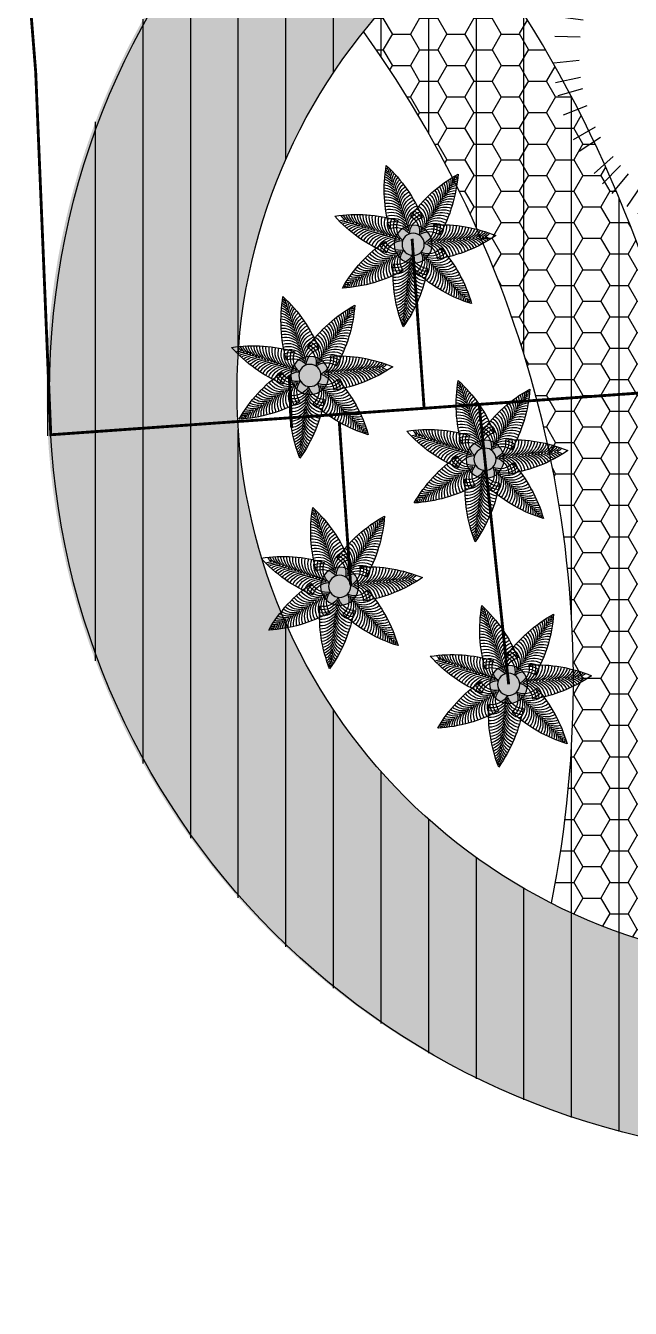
# Model space of a CAD drawing. Extents: x 671027 to 671614, y 802418 to 802669.
# Drawn here: x 671341.77 to 671348.12, y 802555.96 to 802569.43 of the extents above; entities that cross this region are included whole.
import ezdxf

# ---------------------------------------------------------------- set-up
doc = ezdxf.new("R2010")
doc.units = 0
for name, color, linetype in [('Bubbler 110', 1, 'Continuous'), ('camerops', 8, 'Continuous'), ('drip line', 7, 'Continuous'), ('Pipe-Lateral-10 Bars-32mm', 7, 'Continuous'), ('shrubs-Gc', 7, 'Continuous'), ('zeton 3atek', 8, 'Continuous')]:
    doc.layers.add(name, color=color, linetype=linetype)
doc.styles.get("Standard").update_dxf_attribs({"font": 'arial.ttf'})
doc.linetypes.add('32mm', pattern='A,0.5,-0.2,["32mm",Standard,S=0.1,R=0,X=-0.1,Y=-0.05],-0.5', length=1.2)
pattern_1 = [(90, (0, 0), (-0.5000000000000001, 0), [])]

# ---------------------------------------------------------------- blocks, each defined once
blk = doc.blocks.new('dfefrf')
at = {"layer": 'camerops', "color": 3}
blk.add_circle((5.820766091346741e-11, 0), 0.5335676170515449, dxfattribs=at)
for centre, radius, start, end in [((6.076330334297381, 0.9515516804531217), 6.948553511805278, 153.9944692692188, 179.3272988771854), ((-0.9114603218040429, 3.156446484383196), 0.8315466360134387, 23.169613462375, 42.45086281433026), ((-0.9180124401464127, 3.311737475916743), 0.8315466360134387, 23.169613462375, 37.15414247957553), ((-0.9245645584887825, 3.467028467915952), 0.8315466360134387, 23.169613462375, 31.45441708109142), ((-0.9311166768311523, 3.622319459915161), 0.8315466360134387, 23.169613462375, 25.24656337576796), ((-6.134888542466797, 0.4363295799121261), 6.948553511805278, 5.504741822930494, 30.8375714297837), ((0.62268101767404, 3.687878100667149), 0.8315466360134387, 159.5854773391469, 161.6624272359576), ((0.6292331359582022, 3.53258710866794), 0.8315466360134387, 153.3776236104134, 161.6624272359576), ((0.635785254300572, 3.377296117134392), 0.8315466360134387, 147.6778982168717, 161.6624272359576), ((0.6423373726429418, 3.222005125135183), 0.8315466360134387, 142.3811778993762, 161.6624272359576), ((-0.8786997301504016, 2.379991525318474), 0.8315466360134387, 23.169613462375, 64.56745960381967), ((-0.8852518484927714, 2.535282517317683), 0.8315466360134387, 23.169613462375, 60.64017019557851), ((-0.8918039668351412, 2.69057350885123), 0.8315466360134387, 23.169613462375, 56.4812460012012), ((-0.898356085177511, 2.845864500850439), 0.8315466360134387, 23.169613462375, 52.07800312697879), ((-0.9049082034616731, 3.001155492383987), 0.8315466360134387, 23.169613462375, 47.41094188389849), ((0.6488894909853116, 3.066714133601636), 0.8315466360134387, 137.4210988200325, 161.6624272359576), ((0.6554416093276814, 2.911423141602427), 0.8315466360134387, 132.7540375648125, 161.6624272359576), ((0.6619937276118435, 2.756132149603218), 0.8315466360134387, 128.3507946982708, 161.6624272359576), ((0.6685458459542133, 2.60084115806967), 0.8315466360134387, 124.191870509728, 161.6624272359576), ((0.6750979642965831, 2.445550166070461), 0.8315466360134387, 120.264581098646, 161.6624272359576), ((-0.8524912568391301, 1.75882755825296), 0.8315466360134387, 23.169613462375, 78.06572413844839), ((-0.8590433751814999, 1.914118550252169), 0.8315466360134387, 23.169613462375, 75.01961037460786), ((-0.8655954935238697, 2.069409541785717), 0.8315466360134387, 23.169613462375, 71.75444792592631), ((-0.8721476118080318, 2.224700533784926), 0.8315466360134387, 23.169613462375, 68.27085586745186), ((0.6816500826389529, 2.290259174536914), 0.8315466360134387, 116.5611848253272, 161.6624272359576), ((0.688202200923115, 2.134968182537705), 0.8315466360134387, 113.0775927757856, 161.6624272359576), ((0.6947543192654848, 1.979677191004157), 0.8315466360134387, 109.8124303208923, 161.6624272359576), ((0.7013064376078546, 1.824386199004948), 0.8315466360134387, 106.7663165585071, 161.6624272359576), ((0.7078585559502244, 1.6690952074714), 0.8315466360134387, 103.9412835218678, 161.6624272359576), ((4.532483057293575, -4.157383584417403), 6.948553511805278, 102.5658978430514, 127.8987274452057), ((-3.483904239546973, 5.068496047053486), 6.948553511805278, 314.0761703960011, 339.4090000030682), ((1.664870603999589, 2.476730563677847), 0.8315466360134387, 331.7410420511723, 0.6494317073501251), ((1.782196811400354, 2.578675565775484), 0.8315466360134387, 331.7410420511723, 355.9823704550288), ((1.899523018742912, 2.68062056787312), 0.8315466360134387, 331.7410420511723, 351.022291378549), ((2.016849226085469, 2.782565569970757), 0.8315466360134387, 331.7410420511723, 345.7255710561025), ((2.134175433486234, 2.884510572068393), 0.8315466360134387, 331.7410420511723, 340.0258456460503), ((3.154208259482402, 1.710577760823071), 0.8315466360134387, 101.9490521894312, 110.2338558012349), ((2.251501640828792, 2.98645557416603), 0.8315466360134387, 331.7410420511723, 333.8179919309277), ((3.27153446682496, 1.812522762920707), 0.8315466360134387, 108.1569059083952, 110.2338558012349), ((3.044576935062651, 5.343949121888727), 6.948553511805277, 205.4230406904223, 230.7558703028519), ((-4.16617664397927, -4.524401960894465), 6.948553511805277, 56.93331324992165, 82.26614285676865), ((-3.036095449584536, 1.255403818562627), 0.8315466360134386, 74.59818490063952, 93.87943423385448), ((-2.91059888433665, 1.163704121019691), 0.8315466360134386, 74.59818490063952, 98.83951331674338), ((-2.785102319030557, 1.072004423942417), 0.8315466360134386, 74.59818490063952, 103.5065745603286), ((-2.118574242340401, 2.511086917482316), 0.8315466360134386, 193.8097493109561, 213.0909986670804), ((-1.993077677034307, 2.419387219939381), 0.8315466360134386, 188.8496702504207, 213.0909986670804), ((-1.867581111728214, 2.327687522862107), 0.8315466360134386, 184.1826090041906, 213.0909986670804), ((-1.742084546480328, 2.235987825319171), 0.8315466360134386, 179.7793661218003, 213.0909986670804), ((-1.616587981174234, 2.144288128241897), 0.8315466360134386, 175.6204419302122, 213.0909986670804), ((-1.491091415926348, 2.052588430698961), 0.8315466360134386, 171.6931525413029, 213.0909986670804), ((-1.365594850620255, 1.960888733621687), 0.8315466360134386, 167.9897562651656, 213.0909986670804), ((-1.240098285372369, 1.869189036078751), 0.8315466360134386, 164.5061641978797, 213.0909986670804), ((-1.114601720066275, 1.777489339001477), 0.8315466360134386, 161.2410017506608, 213.0909986670804), ((-0.9891051548183896, 1.685789641458541), 0.8315466360134386, 158.1948879981379, 213.0909986670804), ((-0.863608589512296, 1.594089944381267), 0.8315466360134386, 155.3698549451743, 213.0909986670804), ((-0.7381120242062025, 1.502390246838331), 0.8315466360134386, 152.7688612365036, 213.0909986670804), ((-0.8262827835278586, 1.137663591187447), 0.8315466360134387, 23.169613462375, 88.00759920457236), ((-0.8328349018702284, 1.292954582720995), 0.8315466360134387, 23.169613462375, 85.86523735242433), ((-0.8393870202125981, 1.448245574720204), 0.8315466360134387, 23.169613462375, 83.49175089287553), ((-0.8459391384967603, 1.603536566719413), 0.8315466360134387, 23.169613462375, 80.89075717626281), ((0.7144106742925942, 1.513804215472192), 0.8315466360134387, 101.3402898052638, 161.6624272359576), ((0.7209627925767563, 1.358513223938644), 0.8315466360134387, 98.96680334698857, 161.6624272359576), ((0.7275149109191261, 1.203222231939435), 0.8315466360134387, 96.824441492304, 161.6624272359576), ((0.7340670292614959, 1.047931240405887), 0.8315466360134387, 94.91666529224186, 161.6624272359576), ((0.374282323056832, 1.355335540603846), 0.8315466360134387, 331.7410420511723, 36.57902778007188), ((0.4916085303993896, 1.457280542701483), 0.8315466360134387, 331.7410420511723, 34.4366659242165), ((0.6089347378001548, 1.559225544799119), 0.8315466360134387, 331.7410420511723, 32.06317946011432), ((0.7262609451427124, 1.661170546896756), 0.8315466360134387, 331.7410420511723, 29.46218574557265), ((0.84358715248527, 1.763115548994392), 0.8315466360134387, 331.7410420511723, 26.63715270744326), ((0.9609133598860353, 1.865060551092029), 0.8315466360134387, 331.7410420511723, 23.59103894357134), ((1.078239567228593, 1.967005553189665), 0.8315466360134387, 331.7410420511723, 20.32587648933377), ((1.195565774571151, 2.068950555287302), 0.8315466360134387, 331.7410420511723, 16.84228443707758), ((1.312891981913708, 2.170895557384938), 0.8315466360134387, 331.7410420511723, 13.13888816662539), ((1.430218189314473, 2.272840559482574), 0.8315466360134387, 331.7410420511723, 9.21159875754517), ((2.450251015310641, 1.098907748702914), 0.8315466360134387, 72.76329908176693, 110.2338558012349), ((1.547544396657031, 2.374785561580211), 0.8315466360134387, 331.7410420511723, 5.052674571237699), ((2.567577222653199, 1.20085275080055), 0.8315466360134387, 76.92222327287516, 110.2338558012349), ((2.684903429995757, 1.302797752432525), 0.8315466360134387, 81.32546613574661, 110.2338558012349), ((2.802229637396522, 1.404742754530162), 0.8315466360134387, 85.9925273837233, 110.2338558012349), ((2.919555844739079, 1.506687756627798), 0.8315466360134387, 90.95260646131624, 110.2338558012349), ((3.036882052081637, 1.608632758725435), 0.8315466360134387, 96.24932678026714, 110.2338558012349), ((-2.659605753782671, 0.9803047263994813), 0.8315466360134386, 74.59818490063952, 107.9098174244583), ((-2.534109188476577, 0.888605029322207), 0.8315466360134386, 74.59818490063952, 112.0687416141928), ((-2.408612623228692, 0.7969053317792714), 0.8315466360134386, 74.59818490063952, 115.996031023544), ((-2.283116057922598, 0.705205634701997), 0.8315466360134386, 74.59818490063952, 119.6994273033262), ((-2.157619492616504, 0.6135059371590614), 0.8315466360134386, 74.59818490063952, 123.1830193501413), ((-2.032122927368619, 0.5218062400817871), 0.8315466360134386, 74.59818490063952, 126.4481818090609), ((-1.906626362062525, 0.4301065425388515), 0.8315466360134386, 74.59818490063952, 129.4942955724841), ((-0.6126154589583166, 1.410690549761057), 0.8315466360134386, 150.3953747673577, 213.0909986670804), ((-0.4871188936522231, 1.318990852218121), 0.8315466360134386, 148.2530129138301, 213.0909986670804), ((-0.3616223284043372, 1.227291155140847), 0.8315466360134386, 146.3452367180459, 213.0909986670804), ((-0.2361257630982436, 1.135591457597911), 0.8315466360134386, 144.6751016474874, 213.0909986670804), ((-0.1106291978503577, 1.043891760520637), 0.8315466360134386, 143.24506978957, 213.0909986670804), ((-0.800074310216587, 0.5164996241219342), 0.8315466360134387, 23.169613462375, 94.2037229713546), ((-0.8066264285589568, 0.6717906156554818), 0.8315466360134387, 23.169613462375, 93.01554232871312), ((-0.813178546843119, 0.8270816076546907), 0.8315466360134387, 23.169613462375, 91.58551048339139), ((-0.8197306651854888, 0.9823725991882384), 0.8315466360134387, 23.169613462375, 89.91537540619257), ((0.0148673674557358, 0.9521920629777014), 0.8315466360134386, 142.0568891558604, 213.0909986670804), ((0.1403639327036217, 0.8604923659004271), 0.8315466360134386, 141.1115440604019, 213.0909986670804), ((0.2658604980097152, 0.7687926683574915), 0.8315466360134386, 140.4092787696236, 213.0909986670804), ((0.7406191476038657, 0.8926402484066784), 0.8315466360134387, 93.24653021509424, 161.6624272359576), ((0.7471712659462355, 0.7373492564074695), 0.8315466360134387, 91.81649837041223, 161.6624272359576), ((0.7537233842303976, 0.5820582648739219), 0.8315466360134387, 90.62831772644135, 161.6624272359576), ((0.7602755025727674, 0.4267672728747129), 0.8315466360134387, 89.68297263729988, 161.6624272359576), ((-0.329674921114929, 0.7436655280180275), 0.8315466360134387, 331.7410420511723, 44.42276193364373), ((-0.2123487137723714, 0.845610530115664), 0.8315466360134387, 331.7410420511723, 43.72049664040097), ((-0.09502250637160614, 0.9475555322133005), 0.8315466360134387, 331.7410420511723, 42.77515154312363), ((0.02230370097095147, 1.049500534310937), 0.8315466360134387, 331.7410420511723, 41.58697089896701), ((0.1396299083135091, 1.151445536408573), 0.8315466360134387, 331.7410420511723, 40.1569390587731), ((0.2569561157142743, 1.25339053850621), 0.8315466360134387, 331.7410420511723, 38.48680398114746), ((1.74629377113888, 0.4872377361170948), 0.8315466360134387, 52.51271208599177, 110.2338558012349), ((1.863619978481438, 0.5891827382147312), 0.8315466360134387, 55.3377451298748, 110.2338558012349), ((1.980946185823996, 0.6911277403123677), 0.8315466360134387, 58.3838588907409, 110.2338558012349), ((2.098272393224761, 0.7930727424100041), 0.8315466360134387, 61.64902134596625, 110.2338558012349), ((2.215598600567318, 0.8950177445076406), 0.8315466360134387, 65.13261339580826, 110.2338558012349), ((2.332924807909876, 0.9969627466052771), 0.8315466360134387, 68.83600967219604, 110.2338558012349), ((-1.781129796814639, 0.3384068454615772), 0.8315466360134386, 74.59818490063952, 132.3193286146762), ((-1.655633231508546, 0.2467071479186416), 0.8315466360134386, 74.59818490063952, 134.9203223177127), ((-1.53013666626066, 0.1550074508413672), 0.8315466360134386, 74.59818490063952, 137.2938087783862), ((-1.404640100954566, 0.06330775329843163), 0.8315466360134386, 74.59818490063952, 139.4361706366184), ((-1.27914353570668, -0.02839194377884269), 0.8315466360134386, 74.59818490063952, 141.3439468295276), ((-1.153646970400587, -0.1200916413217783), 0.8315466360134386, 74.59818490063952, 143.0140819128674), ((-1.028150405094493, -0.2117913383990526), 0.8315466360134386, 74.59818490063952, 144.4441137560315), ((-0.7869700735318474, 0.2059176405891776), 0.8315466360134387, 23.169613462375, 95.85133336308535), ((-0.7935221918742172, 0.3612086321227252), 0.8315466360134387, 23.169613462375, 95.14906806313945), ((0.7668276209151372, 0.2714762813411653), 0.8315466360134387, 88.98070733474894, 161.6624272359576), ((0.3758721710764803, 0.7214181050658226), 0.8315466360134387, 280.3124706157221, 352.9941905178097), ((1.042336526967119, -0.124432276468724), 0.8315466360134387, 40.38792694578543, 110.2338558012349), ((1.159662734309677, -0.02248727437108755), 0.8315466360134387, 41.81795879351647, 110.2338558012349), ((1.276988941652235, 0.07945772772654891), 0.8315466360134387, 43.48809386043013, 110.2338558012349), ((1.394315149053, 0.1814027298241854), 0.8315466360134387, 45.39587007206151, 110.2338558012349), ((-0.4244164075935259, -6.135724215302616), 6.948553511805278, 51.13732641680722, 76.4701560221571), ((1.511641356395558, 0.2833477319218218), 0.8315466360134387, 47.53823191057544, 110.2338558012349), ((1.628967563738115, 0.3852927340194583), 0.8315466360134387, 49.91171837184754, 110.2338558012349), ((0.9397512419964187, -6.078166543971747), 6.948553511805278, 108.3618846777936, 133.6947142927951), ((-1.634821313724387, 0.3596457792446017), 0.8315466360134387, 204.1974326616962, 264.5195700827412), ((-1.484881774813402, 0.4005891187116504), 0.8315466360134387, 201.8239462104772, 264.5195700827412), ((-1.334942235902417, 0.441532458178699), 0.8315466360134387, 199.681584349813, 264.5195700827412), ((-1.185002696991432, 0.4824757981114089), 0.8315466360134387, 197.7738081431449, 264.5195700827412), ((-1.035063158080447, 0.5234191375784576), 0.8315466360134387, 196.1036730780652, 264.5195700827412), ((-0.8851236191694625, 0.5643624770455062), 0.8315466360134387, 194.6736412180992, 264.5195700827412), ((-0.9026538398466073, -0.3034910359419882), 0.8315466360134386, 74.59818490063952, 145.6322943947727), ((-0.7351840802584775, 0.6053058165125549), 0.8315466360134387, 193.4854605977137, 264.5195700827412), ((-0.7771572745405138, -0.3951907330192626), 0.8315466360134386, 74.59818490063952, 146.5776394839964), ((-0.5852445413474925, 0.6462491559796035), 0.8315466360134387, 192.5401155042692, 264.5195700827412), ((-0.6516607092926279, -0.4868904305621982), 0.8315466360134386, 74.59818490063952, 147.2799047999678), ((-0.4353050024365075, 0.6871924959123135), 0.8315466360134387, 191.8378501949854, 264.5195700827412), ((0.6903579048812389, -0.4302672827616334), 0.8315466360134387, 37.55213590094164, 110.2338558012349), ((0.8076841122237965, -0.3283222806639969), 0.8315466360134387, 38.254401211576, 110.2338558012349), ((0.9250103196245618, -0.2263772785663605), 0.8315466360134387, 39.19974630768846, 110.2338558012349), ((0.5287276770104654, 0.6932504517026246), 0.8315466360134387, 280.3124706157221, 352.291925208087), ((0.6815831828862429, 0.6650827983394265), 0.8315466360134387, 280.3124706157221, 351.3465800999062), ((0.8344386887620203, 0.6369151445105672), 0.8315466360134387, 280.3124706157221, 350.1583994653789), ((0.9872941946377978, 0.6087474911473691), 0.8315466360134387, 280.3124706157221, 348.7283676256211), ((1.140149700571783, 0.5805798377841711), 0.8315466360134387, 280.3124706157221, 347.0582325500923), ((1.29300520644756, 0.5524121844209731), 0.8315466360134387, 280.3124706157221, 345.1504563475654), ((1.445860712323338, 0.5242445305921137), 0.8315466360134387, 280.3124706157221, 343.0080945033378), ((1.598716218199115, 0.4960768772289157), 0.8315466360134387, 280.3124706157221, 340.6346080315132), ((1.7515717241331, 0.4679092238657176), 0.8315466360134387, 280.3124706157221, 338.0336143104865), ((1.904427230008878, 0.4397415705025196), 0.8315466360134387, 280.3124706157221, 335.2085812734956), ((2.057282735884655, 0.4115739166736603), 0.8315466360134387, 280.3124706157221, 332.1624675217977), ((-2.834337625012267, 0.03209906257688999), 0.8315466360134387, 231.2079375623087, 264.5195700827412), ((-2.684398086101282, 0.07304240204393864), 0.8315466360134387, 227.0490133741456, 264.5195700827412), ((-2.534458547190297, 0.1139857419766486), 0.8315466360134387, 223.1217239486689, 264.5195700827412), ((-2.384519008279312, 0.1549290814436972), 0.8315466360134387, 219.4183276854042, 264.5195700827412), ((-2.234579469368327, 0.1958724209107459), 0.8315466360134387, 215.9347356294625, 264.5195700827412), ((-2.084639930457342, 0.2368157603777945), 0.8315466360134387, 212.6695731756522, 264.5195700827412), ((-1.934700391546357, 0.2777590998448431), 0.8315466360134387, 209.6234594093569, 264.5195700827412), ((-1.784760852635372, 0.3187024397775531), 0.8315466360134387, 206.798426367455, 264.5195700827412), ((-1.674972467473708, -1.263436811976135), 0.8315466360134387, 126.02675632228, 177.8767532263442), ((-1.525032928562723, -1.222493472043425), 0.8315466360134387, 126.02675632228, 180.9228670027658), ((-1.375093389651738, -1.181550132576376), 0.8315466360134387, 126.02675632228, 183.7479000376107), ((-1.225153850740753, -1.140606793109328), 0.8315466360134387, 126.02675632228, 186.3488937571045), ((-1.075214311829768, -1.099663453642279), 0.8315466360134387, 126.02675632228, 188.7223802181198), ((-0.9252747729187831, -1.058720113709569), 0.8315466360134387, 126.02675632228, 190.8647420744603), ((-0.7753352340077981, -1.01777677424252), 0.8315466360134387, 126.02675632228, 192.7725182749222), ((-0.6253956950968131, -0.9768334347754717), 0.8315466360134387, 126.02675632228, 194.4426533401587), ((-0.4754561561858281, -0.935890095308423), 0.8315466360134387, 126.02675632228, 195.872685194828), ((-0.8086769573856145, 0.0881223576143384), 0.8315466360134387, 243.2664216231005, 315.9481415169879), ((-0.3255166172748432, -0.8949467558413744), 0.8315466360134387, 126.02675632228, 197.0608658231073), ((-0.1755770783638582, -0.8540034159086645), 0.8315466360134387, 126.02675632228, 198.0062109110485), ((-0.02563753945287317, -0.8130600764416158), 0.8315466360134387, 126.02675632228, 198.7084762095405), ((-0.5730986693524756, -0.5773057132028043), 0.8315466360134387, 294.694993051007, 7.376712942560509), ((0.6196912205778062, -0.5269789015874267), 0.8315466360134387, 177.4553277575147, 250.1370476498909), ((-0.4998171785846353, -0.71437520487234), 0.8315466360134387, 295.3972583462896, 7.376712942560509), ((0.7983798521454446, 0.1559281349182129), 0.8315466360134387, 228.8838991826207, 301.5656190753816), ((0.8716613429132849, 0.01885864324867725), 0.8315466360134387, 228.8838991826207, 300.8633537719633), ((0.09403460577595979, -0.8080108072608709), 0.8315466360134387, 346.1235644724603, 58.80528436613359), ((0.2468901116517372, -0.836178460624069), 0.8315466360134387, 346.8258297870941, 58.80528436613359), ((0.3997456175857224, -0.864346113987267), 0.8315466360134387, 347.7711748621811, 58.80528436613359), ((0.5526011234614998, -0.8925137673504651), 0.8315466360134387, 348.9593555032941, 58.80528436613359), ((0.7054566293372773, -0.9206814211793244), 0.8315466360134387, 350.3893873557632, 58.80528436613359), ((-5.061721661011688, -3.493739366065711), 6.948553511805278, 359.7087549972421, 25.04158459639243), ((0.8583121352130547, -0.9488490745425224), 0.8315466360134387, 352.0595224313381, 58.80528436613359), ((1.01116764114704, -0.9770167279057205), 0.8315466360134387, 353.9672986456207, 58.80528436613359), ((1.164023147022817, -1.005184381268919), 0.8315466360134387, 356.1096604733941, 58.80528436613359), ((1.316878652898595, -1.033352035097778), 0.8315466360134387, 358.4831469497882, 58.80528436613359), ((1.469734158774372, -1.061519688460976), 0.8315466360134387, 1.084140658012502, 58.80528436613359), ((1.622589664708357, -1.089687341824174), 0.8315466360134387, 3.909173706614008, 58.80528436613359), ((1.775445170584135, -1.117854995187372), 0.8315466360134387, 6.955287468451803, 58.80528436613359), ((2.21013824181864, 0.3834062633104622), 0.8315466360134387, 280.3124706157221, 328.8973050636333), ((1.928300676459912, -1.146022649016231), 0.8315466360134387, 10.22044992746414, 58.80528436613359), ((2.362993747694418, 0.3552386099472642), 0.8315466360134387, 280.3124706157221, 325.4137130245673), ((2.081156182393897, -1.174190302379429), 0.8315466360134387, 13.70404196620909, 58.80528436613359), ((2.515849253570195, 0.3270709565840662), 0.8315466360134387, 280.3124706157221, 321.7103167338906), ((2.234011688269675, -1.202357955742627), 0.8315466360134387, 17.40743824482945, 58.80528436613359), ((2.668704759445973, 0.2989033027552068), 0.8315466360134387, 280.3124706157221, 317.7830273286253), ((2.386867194145452, -1.230525609105825), 0.8315466360134387, 21.33472765750645, 58.80528436613359), ((2.821560265379958, 0.2707356493920088), 0.8315466360134387, 280.3124706157221, 313.6241031366459), ((2.53972270002123, -1.258693262934685), 0.8315466360134387, 25.49365184137901, 58.80528436613359), ((2.974415771255735, 0.2425679960288107), 0.8315466360134387, 280.3124706157221, 309.2208602753193), ((2.692578205955215, -1.286860916297883), 0.8315466360134387, 29.89689471721506, 58.80528436613359), ((3.127271277131513, 0.2144003426656127), 0.8315466360134387, 280.3124706157221, 304.5537990345413), ((2.845433711830992, -1.315028569661081), 0.8315466360134387, 34.56395595315336, 58.80528436613359), ((3.28012678300729, 0.1862326888367534), 0.8315466360134387, 280.3124706157221, 299.593719949809), ((3.432982288941275, 0.1580650354735553), 0.8315466360134387, 280.3124706157221, 294.2969996297127), ((-2.279804994293954, 5.712243877816945), 6.948553511805278, 256.8516121236121, 282.1844417365932), ((-3.733974858478177, -0.2135609746910632), 0.8315466360134387, 262.4426201885914, 264.5195700827412), ((-3.324307395494543, -1.713813547044992), 0.8315466360134387, 126.02675632228, 128.1037062167161), ((-3.584035319567192, -0.1726176352240145), 0.8315466360134387, 256.2347664759749, 264.5195700827412), ((-3.174367856583558, -1.672870207577944), 0.8315466360134387, 126.02675632228, 134.3115599379939), ((-3.434095780656207, -0.1316742957569659), 0.8315466360134387, 250.5350410684878, 264.5195700827412), ((-3.024428317672573, -1.631926868110895), 0.8315466360134387, 126.02675632228, 140.011285344736), ((-3.284156241745222, -0.09073095628991723), 0.8315466360134387, 245.2383207546619, 264.5195700827412), ((-2.874488778761588, -1.590983528178185), 0.8315466360134387, 126.02675632228, 145.3080056681307), ((-3.134216702834237, -0.0497876163572073), 0.8315466360134387, 240.278241665319, 264.5195700827412), ((-2.984277163923252, -0.008844276890158653), 0.8315466360134387, 235.6111804242947, 264.5195700827412), ((-2.724549239850603, -1.550040188711137), 0.8315466360134387, 126.02675632228, 150.2680847409183), ((-2.574609700939618, -1.509096849244088), 0.8315466360134387, 126.02675632228, 154.9351459988294), ((-2.424670162028633, -1.468153509777039), 0.8315466360134387, 126.02675632228, 159.3383888492041), ((-2.274730623117648, -1.427210169844329), 0.8315466360134387, 126.02675632228, 163.4973130575103), ((-2.124791084206663, -1.386266830377281), 0.8315466360134387, 126.02675632228, 167.4246024534399), ((-1.974851545295678, -1.345323490910232), 0.8315466360134387, 126.02675632228, 171.1279987373174), ((-1.824912006384693, -1.304380151443183), 0.8315466360134387, 126.02675632228, 174.6115907742766), ((5.338027275400236, -3.054947747383267), 6.948553511805278, 159.7904560915104, 185.1232857177974), ((-1.116051865043119, -0.6256536757573485), 0.8315466360134387, 249.2023795749573, 315.9481415169879), ((-1.054576883499976, -0.4828984690830112), 0.8315466360134387, 247.5322445029104, 315.9481415169879), ((-0.9931019019568339, -0.3401432624086738), 0.8315466360134387, 246.1022126562357, 315.9481415169879), ((-0.9316269204136916, -0.1973880557343364), 0.8315466360134387, 244.9140320191098, 315.9481415169879), ((-0.8701519389287569, -0.05463284905999899), 0.8315466360134387, 243.9686869158467, 315.9481415169879), ((0.3123163129203022, -1.240754934959114), 0.8315466360134387, 177.4553277575147, 244.2010896891219), ((0.3737912944634445, -1.097999728284776), 0.8315466360134387, 177.4553277575147, 245.8712247635787), ((0.4352662759483792, -0.9552445216104388), 0.8315466360134387, 177.4553277575147, 247.301256617172), ((0.4967412574915215, -0.8124893149361014), 0.8315466360134387, 177.4553277575147, 248.4894372586497), ((0.5582162390346639, -0.669734108261764), 0.8315466360134387, 177.4553277575147, 249.4347823510685), ((-0.4265356877585873, -0.8514446960762143), 0.8315466360134387, 296.3426034458165, 7.376712942560509), ((-0.353254196990747, -0.98851418774575), 0.8315466360134387, 297.5307840813952, 7.376712942560509), ((-0.279972706164699, -1.125583678949624), 0.8315466360134387, 298.9608159306904, 7.376712942560509), ((-0.2066912153968588, -1.26265317061916), 0.8315466360134387, 300.6309510025567, 7.376712942560509), ((0.9449428337393329, -0.1182108484208584), 0.8315466360134387, 228.8838991826207, 299.9180086828044), ((1.018224324507173, -0.2552803396247327), 0.8315466360134387, 228.8838991826207, 298.7298280495744), ((1.091505815333221, -0.3923498312942684), 0.8315466360134387, 228.8838991826207, 297.2997961946601), ((1.164787306101061, -0.5294193224981427), 0.8315466360134387, 228.8838991826207, 295.6296611150621), ((1.79053101449972, 5.883981612510979), 6.948553511805278, 262.6475989598599, 287.9804285748502), ((2.99828921770677, -1.343196223024279), 0.8315466360134387, 39.52403503724343, 58.80528436613359), ((3.151144723582547, -1.371363876853138), 0.8315466360134387, 44.82075535733848, 58.80528436613359), ((3.585837794817053, 0.1298973821103573), 0.8315466360134387, 280.3124706157221, 288.5972742244713), ((3.304000229516532, -1.399531530216336), 0.8315466360134387, 50.52048076889067, 58.80528436613359), ((3.73869330069283, 0.101729728281498), 0.8315466360134387, 280.3124706157221, 282.3894205068141), ((3.45685573539231, -1.427699183579534), 0.8315466360134387, 56.72833446873729, 58.80528436613359), ((-5.887447263346985, 1.779102485161275), 6.948553511805278, 308.2801835547652, 333.6130131593377), ((-1.36195179115748, -1.196674502454698), 0.8315466360134387, 258.2269978073753, 315.9481415169879), ((-1.300476809614338, -1.053919295780361), 0.8315466360134387, 255.6260040946516, 315.9481415169879), ((-1.239001828071196, -0.9111640891060233), 0.8315466360134387, 253.2525176327769, 315.9481415169879), ((-1.177526846586261, -0.7684088824316859), 0.8315466360134387, 251.1101557756054, 315.9481415169879), ((0.06641638674773276, -1.811775761656463), 0.8315466360134387, 177.4553277575147, 235.1764714613306), ((0.1278913682908751, -1.669020554982126), 0.8315466360134387, 177.4553277575147, 237.7774651789724), ((0.1893663498340175, -1.526265348307788), 0.8315466360134387, 177.4553277575147, 240.1509516368434), ((0.2508413313771598, -1.383510141633451), 0.8315466360134387, 177.4553277575147, 242.2933134899882), ((5.716659894504119, 2.268709012307227), 6.948553511805278, 211.219027535082, 236.5518571350607), ((-0.1334097245708108, -1.399722661823034), 0.8315466360134387, 302.538727211285, 7.376712942560509), ((-0.0601282338029705, -1.53679215349257), 0.8315466360134387, 304.6810890653073, 7.376712942560509), ((0.01315325702307746, -1.673861644696444), 0.8315466360134387, 307.0545755232333, 7.376712942560509), ((0.08643474784912542, -1.81093113636598), 0.8315466360134387, 309.6555692316111, 7.376712942560509), ((1.238068796927109, -0.6664888141676784), 0.8315466360134387, 228.8838991826207, 293.7218849156592), ((0.1597162386169657, -1.948000628035516), 0.8315466360134387, 312.4806022716793, 7.376712942560509), ((1.311350287753157, -0.8035583053715527), 0.8315466360134387, 228.8838991826207, 291.5795230639757), ((1.384631778520998, -0.9406277970410883), 0.8315466360134387, 228.8838991826207, 289.2060366090354), ((1.457913269347046, -1.077697288244963), 0.8315466360134387, 228.8838991826207, 286.6050428922908), ((1.531194760114886, -1.214766779914498), 0.8315466360134387, 228.8838991826207, 283.7800098546008), ((-1.607851717271842, -1.767695329152048), 0.8315466360134387, 270.8468991100588, 315.9481415169879), ((-1.546376735786907, -1.62494012247771), 0.8315466360134387, 267.3633070608931, 315.9481415169879), ((-1.484901754243765, -1.482184915803373), 0.8315466360134387, 264.0981446105926, 315.9481415169879), ((-1.423426772700623, -1.339429709129035), 0.8315466360134387, 261.0520308439569, 315.9481415169879), ((-0.179483539366629, -2.382796587888151), 0.8315466360134387, 177.4553277575147, 222.5565701656772), ((-0.1180085578234866, -2.240041381679475), 0.8315466360134387, 177.4553277575147, 226.0401622003208), ((-0.05653357628034428, -2.097286175005138), 0.8315466360134387, 177.4553277575147, 229.3053246530096), ((0.004941405262798071, -1.954530968330801), 0.8315466360134387, 177.4553277575147, 232.3514384205472), ((0.2329977294430137, -2.08507011923939), 0.8315466360134387, 315.5267160333416, 7.376712942560509), ((0.306279220210854, -2.222139610908926), 0.8315466360134387, 318.7918784957808, 7.376712942560509), ((0.3795607110369019, -2.3592091021128), 0.8315466360134387, 322.2754705433389, 7.376712942560509), ((1.604476250940934, -1.351836271584034), 0.8315466360134387, 228.8838991826207, 280.7338960868866), ((1.677757741708774, -1.488905762787908), 0.8315466360134387, 228.8838991826207, 277.4687336390941), ((0.4528422018047422, -2.496278593782336), 0.8315466360134387, 325.9788668228977, 7.376712942560509), ((1.751039232534822, -1.625975254457444), 0.8315466360134387, 228.8838991826207, 273.9851415873533), ((1.82432072336087, -1.763044745661318), 0.8315466360134387, 228.8838991826207, 270.2817453115133), ((-1.792276661901269, -2.19596094917506), 0.8315466360134387, 282.6365089839134, 315.9481415169879), ((-1.853751643444411, -2.338716155849397), 0.8315466360134387, 287.03975184762, 315.9481415169879), ((-1.730801680358127, -2.053205742500722), 0.8315466360134387, 278.4775847935334, 315.9481415169879), ((-1.915226624929346, -2.481471362523735), 0.8315466360134387, 291.7068130950356, 315.9481415169879), ((-1.669326698814984, -1.910450535826385), 0.8315466360134387, 274.5502953875117, 315.9481415169879), ((-0.4868584470241331, -3.096572621259838), 0.8315466360134387, 177.4553277575147, 201.6966561806422), ((-0.4253834654809907, -2.953817414585501), 0.8315466360134387, 177.4553277575147, 206.3637174140524), ((-0.3639084839378484, -2.811062207911164), 0.8315466360134387, 177.4553277575147, 210.7669602760671), ((-0.302433502394706, -2.668307001236826), 0.8315466360134387, 177.4553277575147, 214.9258844839302), ((-0.2409585209097713, -2.525551794562489), 0.8315466360134387, 177.4553277575147, 218.8531738933771), ((0.5261236926307902, -2.63334808498621), 0.8315466360134387, 329.9061562162018, 7.376712942560509), ((0.5994051834568381, -2.770417576655746), 0.8315466360134387, 334.0650804168782, 7.376712942560509), ((1.89760221412871, -1.900114237330854), 0.8315466360134387, 228.8838991826207, 266.3544559054414), ((1.970883704954758, -2.037183728534728), 0.8315466360134387, 228.8838991826207, 262.1955317095376), ((0.6726866742246784, -2.90748706785962), 0.8315466360134387, 338.4683232716746, 7.376712942560509), ((2.044165195722599, -2.174253220204264), 0.8315466360134387, 228.8838991826207, 257.7922888465771), ((0.7459681650507264, -3.044556559529155), 0.8315466360134387, 343.1353845304977, 7.376712942560509), ((2.117446686548647, -2.311322711408138), 0.8315466360134387, 228.8838991826207, 253.1252275974326), ((0.8192496558185667, -3.181626051198691), 0.8315466360134387, 348.0954636028113, 7.376712942560509), ((2.190728177316487, -2.448392203077674), 0.8315466360134387, 228.8838991826207, 248.1651485187033), ((-1.976701606472488, -2.624226569198072), 0.8315466360134387, 296.6668921787495, 315.9481415169879), ((-2.038176588015631, -2.766981775872409), 0.8315466360134387, 301.9636125008525, 315.9481415169879), ((-2.099651569558773, -2.909736982546747), 0.8315466360134387, 307.6633379098824, 315.9481415169879), ((-2.161126551101916, -3.052492189221084), 0.8315466360134387, 313.8711916170503, 315.9481415169879), ((-0.7327583731384948, -3.667593447957188), 0.8315466360134387, 177.4553277575147, 179.5322776448476), ((-0.6712833915953524, -3.524838241282851), 0.8315466360134387, 177.4553277575147, 185.7401313663288), ((-0.6098084101104178, -3.382083034608513), 0.8315466360134387, 177.4553277575147, 191.4398567820751), ((-0.5483334285672754, -3.239327827934176), 0.8315466360134387, 177.4553277575147, 196.7365771012298)]:
    blk.add_arc(centre, radius, start, end, dxfattribs=at)
blk = doc.blocks.new('rrecfrt')
at = {"layer": 'zeton 3atek', "color": 3}
for p, q in [((-1.312431839236524, 6.592891850974411, -0.04352677115985511), (-1.430043210217264, 7.649002932477742, -0.04352677115985511)), ((-0.5986349279410206, 6.693760726135224, -0.04352677115985511), (-0.6052083362010308, 7.756380052305758, -0.04352677115985511)), ((0.3620491286856122, 6.711257224436849, -0.04352677115985511), (0.5034277112572454, 7.764450065325946, -0.04352677115985511)), ((1.079045613587368, 6.636446754448116, -0.04352677115985511), (1.329738342377823, 7.669092004653066, -0.04352677115985511)), ((1.550997376500163, 6.545079461764544, -0.04352677115985512), (1.873113113280851, 7.557721792254597, -0.04352677115985512)), ((-2.908538396062795, 6.072948820888996, -0.0435267711598551), (-3.278152586368378, 7.069236124865711, -0.04352677115985509)), ((-2.466180700517725, 6.261113968677819, -0.0435267711598551), (-2.765397057577502, 7.280757350847125, -0.0435267711598551)), ((-2.011774837446865, 6.417963453102857, -0.0435267711598551), (-2.23913557472406, 7.455995311494917, -0.0435267711598551)), ((2.244110368133988, 6.346900404896587, -0.04352677115985512), (2.670311476162169, 7.320325100328773, -0.04352677115985512)), ((-3.544788903731387, 5.734030157793313, -0.04352677115985509), (-4.016518702206668, 6.686224495526403, -0.04352677115985509)), ((3.12885538773844, 5.972138856071979, -0.04352677115985513), (3.686383271764498, 6.876774518284947, -0.04352677115985513)), ((3.549474141385872, 5.739402279723436, -0.04352677115985513), (4.168748116295319, 6.602943119592965, -0.04352677115985513)), ((-4.142127308354247, 5.330461851786822, -0.04352677115985509), (-4.710804340604227, 6.228130765724927, -0.04352677115985509)), ((4.336968040384818, 5.188881318550557, -0.04352677115985513), (5.070396950759459, 5.957831983454525, -0.04352677115985513)), ((-4.694009069760796, 4.866665469948202, -0.04352677115985509), (-5.353402780077886, 5.699973922688514, -0.04352677115985509)), ((4.700006618222687, 4.873779050074518, -0.04352677115985513), (5.485288204683457, 5.589695152360946, -0.04352677115985513)), ((-5.348770360054914, 4.163453088141978, -0.04352677115985509), (-6.117721006216016, 4.896882000844926, -0.04352677115985508)), ((-5.03366808098508, 4.526491658296436, -0.04352677115985509), (-5.749584185366984, 5.311773254070431, -0.04352677115985509)), ((5.040180419862736, 4.534120046999305, -0.04352677115985513), (5.873488882381935, 5.193513749632984, -0.04352677115985513)), ((5.50397680158494, 3.982238285709172, -0.04352677115985513), (6.401645734615158, 4.550915310624987, -0.04352677115985513)), ((-6.019330543174874, 3.16768102766946, -0.04352677115985508), (-6.903957701928448, 3.756440612953156, -0.04352677115985508)), ((-5.772056372428779, 3.579921156633645, -0.04352677115985509), (-6.613458831270691, 4.228955019731075, -0.04352677115985508)), ((5.780001437931787, 3.588668909855187, -0.04352677115985513), (6.715152580698486, 4.093342450913042, -0.04352677115985514)), ((-6.23724596836837, 2.739196118433028, -0.04352677115985508), (-7.160788011911791, 3.264813044574112, -0.04352677115985508)), ((6.140918455377687, 2.964634079951793, -0.04352677115985513), (7.123699499119539, 3.368793039117008, -0.04352677115985514)), ((6.344407048716675, 2.529112733434886, -0.04352677115985513), (7.352986786339898, 2.863731854129583, -0.04352677115985514)), ((-6.506789435690735, 2.070595407858491, -0.04352677115985508), (-7.480214132985566, 2.496796525083482, -0.04352677115985507)), ((-0.5135269851307385, 1.294851339887828, -0.04352677115985511), (-0.9876462035463192, 2.320812793914229, -0.04352677115985511)), ((-0.2518257805495523, 1.36300314636901, -0.04352677115985511), (-0.5405857198056765, 2.455707887653261, -0.04352677115985511)), ((0.01773404370760545, 1.384675625246018, -0.04352677115985511), (-0.07689281745115295, 2.510922367218882, -0.04352677115985511)), ((0.2869620210840367, 1.359210283961147, -0.04352677115985511), (0.3893434564233758, 2.484778599347919, -0.04352677115985511)), ((6.51701950939605, 2.080457649193704, -0.04352677115985513), (7.546484250051435, 2.343906676396728, -0.04352677115985514)), ((-0.9820273168734275, 1.028742151334882, -0.0435267711598551), (-1.778453143953811, 1.83067223848775, -0.0435267711598551)), ((-0.7594179161242209, 1.182290974073112, -0.04352677115985511), (-1.404490540910047, 2.110335835721344, -0.0435267711598551)), ((1.111524954496417, 0.9225652851164341, -0.04352677115985511), (1.840990381839219, 1.785853273700923, -0.04352677115985511)), ((-6.754771112406161, 1.142303946893662, -0.04352677115985508), (-7.778038247197401, 1.428882765118033, -0.04352677115985507)), ((-1.17459130770294, 0.8388703535310924, -0.0435267711598551), (-2.09817134012701, 1.490319420583546, -0.0435267711598551)), ((6.716248066921253, 1.387645582668483, -0.04352677115985513), (7.767611217394006, 1.542043052613735, -0.04352677115985514)), ((-6.829611872031819, 0.6674510124139488, -0.04352677115985508), (-7.870377104671206, 0.8819522303529084, -0.04352677115985507)), ((-1.394597206672188, 0.4988363650627434, -0.0435267711598551), (-2.455314443039242, 0.8890477642416954, -0.0435267711598551)), ((1.468366290733684, 0.3536379528231919, -0.04352677115985511), (2.494327753374819, 0.8277571727521718, -0.04352677115985512)), ((6.808330019295681, 0.9158327360637486, -0.04352677115985513), (7.867902319470886, 0.9965147133916616, -0.04352677115985514)), ((-6.871146255347412, 0.1885341685265303, -0.04352677115985508), (-7.924339095887262, 0.3299127509817481, -0.04352677115985507)), ((-1.488876159943175, 0.2453730278648436, -0.0435267711598551), (-2.601238212257158, 0.4454646082594991, -0.04352677115985509)), ((6.86727567674825, 0.4387458954006433, -0.04352677115985513), (7.92989500326803, 0.4453193037770689, -0.04352677115985514)), ((-6.879171917622443, -0.2921133493073285, -0.04352677115985508), (-7.939661290904041, -0.224546177778393, -0.04352677115985507)), ((-1.544564655108843, -0.1557809258811176, -0.0435267711598551), (-2.670811389980372, -0.2504077670164406, -0.04352677115985509)), ((1.558057620015461, -0.1436415384523571, -0.04352677115985511), (2.685010345245246, -0.2294524675235152, -0.04352677115985512)), ((6.884772192162927, -0.5219381493516266, -0.04352677115985513), (7.937965015589725, -0.6633167434483767, -0.04352677115985514)), ((6.892797834763769, -0.0412906245328486, -0.04352677115985513), (7.953287220385391, -0.1088578137569129, -0.04352677115985514)), ((-1.494529323477764, -0.557679109275341, -0.0435267711598551), (-2.557908920163754, -0.9405757375061512, -0.04352677115985509)), ((-1.342180003586691, -0.932932885363698, -0.0435267711598551), (-2.270224857202265, -1.578005499672145, -0.04352677115985509)), ((1.290745124395471, -1.037569340784103, -0.04352677115985511), (2.164671627630014, -1.754255086649209, -0.04352677115985511)), ((-6.794704099593218, -1.249236728064716, -0.04352677115985508), (-7.854276399768423, -1.329918705392629, -0.04352677115985507)), ((-1.073776463686954, -1.279903796967119, -0.0435267711598551), (-1.931329864019062, -2.01610221574083, -0.0435267711598551)), ((-0.7488384333555587, -1.521649488713592, -0.0435267711598551), (-1.386629258922767, -2.45471370825544, -0.0435267711598551)), ((0.6832971482654102, -1.562861334998161, -0.04352677115985511), (1.081796825572383, -2.620492624584585, -0.04352677115985511)), ((0.9154603616916575, -1.424180292524397, -0.04352677115985511), (1.491561690403614, -2.396545045543462, -0.04352677115985511)), ((1.120014784915838, -1.247291391249746, -0.04352677115985511), (1.856213194492739, -2.104844809975475, -0.04352677115985511)), ((6.809961713093799, -1.238934634719044, -0.04352677115985513), (7.842606953985523, -1.489627365488559, -0.04352677115985514)), ((-6.64428898418555, -1.954258614219725, -0.04352677115985508), (-7.689623278507497, -2.145254067610949, -0.04352677115985507)), ((-0.5020742316846736, -1.632282273378223, -0.04352677115985511), (-0.968150669883471, -2.661922377999872, -0.0435267711598551)), ((-0.1054142155335285, -1.714053541887552, -0.04352677115985511), (-0.2891190330847166, -2.829238953534514, -0.04352677115985511)), ((0.1649855481809936, -1.710033840499818, -0.04352677115985511), (0.1777215425972827, -2.8401770866476, -0.04352677115985511)), ((0.4305793101084419, -1.65912077575922, -0.04352677115985511), (0.6393691357807256, -2.769883021246642, -0.04352677115985511)), ((6.718594411097001, -1.710886399727315, -0.04352677115985513), (7.731236751831602, -2.033002144191414, -0.04352677115985514)), ((-6.42100300983293, -2.639695652294904, -0.04352677115985508), (-7.440646392002236, -2.938912009354681, -0.04352677115985507)), ((6.520415355393197, -2.403999399859458, -0.04352677115985513), (7.493840060720686, -2.830200506839901, -0.04352677115985514)), ((-6.232837843766902, -3.082053345628083, -0.04352677115985508), (-7.229125156009104, -3.451667545828968, -0.04352677115985507)), ((6.25087189587066, -3.072600100189447, -0.04352677115985513), (7.17441393941408, -3.598217025864869, -0.04352677115985513)), ((-6.014273744483944, -3.510207727085799, -0.04352677115985508), (-6.982351161364932, -3.948419056367129, -0.04352677115985507)), ((6.03295648045605, -3.501085008028895, -0.04352677115985513), (6.917583638743963, -4.089844593778253, -0.04352677115985513)), ((-5.631798086164054, -4.121266595087945, -0.04352677115985508), (-6.5487667125999, -4.658268994186074, -0.04352677115985507)), ((5.785682301910128, -3.913325147237629, -0.04352677115985513), (6.627084751089569, -4.562359012197703, -0.04352677115985513)), ((-5.342206228233408, -4.504963098559529, -0.04352677115985508), (-6.219481774780434, -5.104621896985918, -0.04352677115985508)), ((5.362396288837772, -4.496857079211622, -0.04352677115985513), (6.131346933136228, -5.23028597375378, -0.04352677115985513)), ((-5.026554490614217, -4.867524037603289, -0.04352677115985508), (-5.859862954413984, -5.526917730923742, -0.04352677115985508)), ((-4.686380699684378, -5.207183032762259, -0.04352677115985509), (-5.471662275434937, -5.923099143896252, -0.04352677115985508)), ((4.707635005761404, -5.200069441460073, -0.04352677115985513), (5.367028698616195, -6.033377905376256, -0.04352677115985513)), ((-4.133797152608167, -5.670143072959036, -0.04352677115985509), (-4.839943264320027, -6.464221592526883, -0.04352677115985508)), ((4.155753245635424, -5.663865832146257, -0.04352677115985512), (4.724430260655936, -6.561534757260233, -0.04352677115985513)), ((-3.53584821469849, -6.072806252166629, -0.04352677115985509), (-4.155122188327368, -6.936347101349384, -0.04352677115985509)), ((-2.899085138866212, -6.410760936327279, -0.04352677115985509), (-3.424702075019013, -7.334302971605211, -0.04352677115985509)), ((3.138149029866327, -6.300807478372008, -0.04352677115985512), (3.542308008589316, -7.283588528633118, -0.04352677115985512)), ((3.558414823666681, -6.067434149328619, -0.04352677115985512), (4.03014462190913, -7.019628487993032, -0.04352677115985512)), ((-2.456442987255286, -6.59825591975823, -0.04352677115985509), (-2.916356498782989, -7.556213435716927, -0.04352677115985509)), ((-2.00180009653559, -6.754417019430548, -0.04352677115985509), (-2.393769544607494, -7.74212295236066, -0.04352677115985509)), ((-1.30219296872383, -6.928286070469767, -0.0435267711598551), (-1.588771788345184, -7.951553197111934, -0.04352677115985509)), ((1.561160541081335, -6.87613708851859, -0.04352677115985511), (1.715558002179023, -7.92750024003908, -0.04352677115985511)), ((2.025400766578969, -6.751367444172502, -0.04352677115985511), (2.252761504205409, -7.789399302564561, -0.04352677115985511)), ((2.479806620336603, -6.594517960678786, -0.04352677115985511), (2.779022977279965, -7.614161342848092, -0.04352677115985511)), ((-0.8273400436737575, -7.003126832190901, -0.0435267711598551), (-1.041841252183076, -8.043892063200474, -0.0435267711598551)), ((-0.3484231903566979, -7.044661213643849, -0.0435267711598551), (-0.4898017926025204, -8.097854048479348, -0.0435267711598551)), ((0.1322243275935762, -7.052686876151711, -0.04352677115985511), (0.06465713836951181, -8.113176261540502, -0.0435267711598551)), ((0.612260845315177, -7.027164699975401, -0.04352677115985511), (0.6188342546229251, -8.0897840349935, -0.04352677115985511)), ((1.08934770518681, -6.968219049274921, -0.04352677115985511), (1.170029665634502, -8.027791360858828, -0.04352677115985511))]:
    blk.add_line(p, q, dxfattribs=at)
at = {"layer": 'zeton 3atek', "color": 3, "elevation": -0.04352677108106343}
for points in [[(5.820766091346741e-11, 4.656612873077393e-10), (-9.040722417586949, -1.259933686815202)], [(5.820766091346741e-11, 4.656612873077393e-10), (-6.646933943440672, -1.564182783011347)], [(5.820766091346741e-11, 4.656612873077393e-10), (4.259688372781966, -8.775288777891546)], [(5.820766091346741e-11, 4.656612873077393e-10), (3.743960648367647, -5.705058019142598)]]:
    blk.add_lwpolyline(points, dxfattribs=at)
blk = doc.blocks.new('Bubbler 110')
at = {"layer": 'Bubbler 110'}
h = blk.add_hatch(color=1, dxfattribs=at)
h.dxf.hatch_style = 1
h.paths.add_polyline_path([(-0.2, 0, 1), (0.2, 0, 1)])
at = {"layer": 'Bubbler 110', "color": 7}
blk.add_circle((0, 0), 0.2, dxfattribs=at)

msp = doc.modelspace()

# ---------------------------------------------------------------- hatches: boundary and pattern name
at = {"layer": 'drip line', "true_color": 0xfecc66, "transparency": 33554585}
h = msp.add_hatch(dxfattribs=at)
h.set_pattern_fill('ANSI31', color=31, scale=4, angle=45)
h.set_pattern_definition(pattern_1)
edge = h.paths.add_edge_path(flags=17)
edge.add_arc((671350.0152659606, 802565.5909021923), 6.028565377709604, -84.06329775586431, 275.93670224413574, ccw=False)
edge = h.paths.add_edge_path()
edge.add_arc((671350.0152659606, 802565.5909021923), 8.028565377709603, -84.06329775586431, 275.93670224413574, ccw=False)
h = msp.add_hatch(dxfattribs=at)
h.set_pattern_fill('ANSI31', color=31, scale=4, angle=45)
h.set_pattern_definition(pattern_1)
h.paths.add_polyline_path([(671347.2879608152, 802560.2145272837, 0.208703133079274), (671345.3158825972, 802569.367063804, -0.06303118668761779), (671346.4048564682, 802570.4187944664, -0.217320443940073), (671348.7134266987, 802559.7045777831, -0.06303118668761169)])
h = msp.add_hatch(dxfattribs=at)
h.set_pattern_fill('ANSI31', color=31, scale=4, angle=45)
h.set_pattern_definition(pattern_1)
h.paths.add_polyline_path([(671305.0695365685, 802530.8137644222, -0.15810787366589), (671335.4750996265, 802559.344330474, -0.3701306396987012), (671339.2410025552, 802558.3060808721, 0.0103084569037728), (671339.5502232227, 802557.8668497003, 0.1582423016360206), (671309.2183884584, 802531.9803909374, 0.1849573764550284), (671357.9845385811, 802523.7568125528), (671358.7221040309, 802520.8230006462, -0.1925452637670837)])
h = msp.add_hatch(dxfattribs=at)
h.set_pattern_fill('ANSI31', color=31, scale=4, angle=45)
h.set_pattern_definition(pattern_1)
h.paths.add_polyline_path([(671313.479682318, 802533.0364308041, 0.1721699619589266), (671357.2522275978, 802526.669723784), (671357.9845385811, 802523.7568125528, -0.1849573764550285), (671309.2183884584, 802531.9803909374, -0.1582423016360207), (671339.5502232227, 802557.8668497003, 0.06209603640743622), (671341.7665276986, 802555.5259158523, 0.1500200910284791)])
at = {"layer": 'shrubs-Gc'}
h = msp.add_hatch(dxfattribs=at)
h.set_pattern_fill('AR-SAND', color=219, scale=0.01125)
h.set_pattern_definition([(37.50000000000001, (-52.62340493244119, 74.93674149282742), (-0.01800035207982051, 0.5505898919955101), [0, -0.43434, 0, -0.485775, 0, -0.4643437499999999]), (7.499999999999999, (-52.62340493244119, 74.93674149282742), (0.505713693530253, 0.8064282381393985), [0, -0.234315, 0, -0.3914775, 0, -0.15001875]), (327.5, (-52.97487743233796, 74.93674149282742), (0.8898664165216401, 0.001616832763363982), [0, -0.142875, 0, -0.51435, 0, -0.6715125]), (317.5, (-52.97487743233796, 74.93674149282742), (0.8590010090313343, 0.2507954886643683), [0, -0.07143749999999999, 0, -0.337185, 0, -0.3857625])])
edge = h.paths.add_edge_path(flags=17)
edge.add_arc((671350.0152659606, 802565.5909021923), 6.028565377709604, -84.06329775586431, 275.93670224413574, ccw=False)
edge = h.paths.add_edge_path()
edge.add_arc((671350.0152659606, 802565.5909021923), 8.028565377709603, -84.06329775586431, 275.93670224413574, ccw=False)
h = msp.add_hatch(dxfattribs=at)
h.set_pattern_fill('HONEY', color=1, scale=0.06)
h.set_pattern_definition([(0, (0, 0), (0.28575, 0.1649778387), [0.1905, -0.3809999999999999]), (120, (0, 0), (-0.2857499993756514, 0.1649778397814034), [0.1904999999999998, -0.3809999999999997]), (59.99999999999999, (0, 0), (6.243485461965292e-10, 0.3299556784814033), [-0.3809999999999999, 0.1905])])
h.paths.add_polyline_path([(671347.2879608152, 802560.2145272837, 0.208703133079274), (671345.3158825972, 802569.367063804, -0.06303118668761779), (671346.4048564682, 802570.4187944664, -0.217320443940073), (671348.7134266987, 802559.7045777831, -0.06303118668761169)])
h = msp.add_hatch(dxfattribs=at)
h.set_pattern_fill('AR-SAND', color=219, scale=0.01125)
h.set_pattern_definition([(37.50000000000001, (0, 0), (-0.01800035207982051, 0.5505898919955101), [0, -0.43434, 0, -0.485775, 0, -0.4643437499999999]), (7.499999999999999, (0, 0), (0.505713693530253, 0.8064282381393985), [0, -0.234315, 0, -0.3914775, 0, -0.15001875]), (327.5, (-0.3514725000131875, 0), (0.8898664165216401, 0.001616832763363982), [0, -0.142875, 0, -0.51435, 0, -0.6715125]), (317.5, (-0.3514725000131875, 0), (0.8590010090313343, 0.2507954886643683), [0, -0.07143749999999999, 0, -0.337185, 0, -0.3857625])])
h.paths.add_polyline_path([(671305.0695365685, 802530.8137644222, -0.15810787366589), (671335.4750996265, 802559.344330474, -0.3701306396987012), (671339.2410025552, 802558.3060808721, 0.0103084569037728), (671339.5502232227, 802557.8668497003, 0.1582423016360206), (671309.2183884584, 802531.9803909374, 0.1849573764550284), (671357.9845385811, 802523.7568125528), (671358.7221040309, 802520.8230006462, -0.1925452637670837)])
h = msp.add_hatch(dxfattribs=at)
h.set_pattern_fill('ANSI37', color=74, scale=0.2)
h.set_pattern_definition([(45, (0, 0), (-0.4490128060534576, 0.4490128060534577), []), (135, (0, 0), (-0.4490128060534577, -0.4490128060534576), [])])
h.paths.add_polyline_path([(671313.479682318, 802533.0364308041, 0.1721699619589266), (671357.2522275978, 802526.669723784), (671357.9845385811, 802523.7568125528, -0.1849573764550285), (671309.2183884584, 802531.9803909374, -0.1582423016360207), (671339.5502232227, 802557.8668497003, 0.06209603640743622), (671341.7665276986, 802555.5259158523, 0.1500200910284791)])

# ---------------------------------------------------------------- linework, layer by layer
at = {"color": 0}
for centre, radius in [((671350.0466856271, 802565.5848671137), 8.028565377709603), ((671350.0152659606, 802565.5909021923), 6.028565377709604)]:
    msp.add_circle(centre, radius, dxfattribs=at)
for start, end in [(124.179949317635, 177.1447342983737), (213.9644928679072, 264.0436677354967)]:
    msp.add_arc((671350.0466856271, 802565.5848671137), 13.0285653777096, start, end, dxfattribs=at)
for radius, start, end in [(13.20369609357137, 347.6377105138725, 36.6812980451344), (11.70369609357137, 348.5823162098719, 35.73669234871894)]:
    msp.add_arc((671335.8158794289, 802562.5313895833), radius, start, end)
at = {"layer": 'Pipe-Lateral-10 Bars-32mm', "color": 5, "linetype": '32mm', "const_width": 0.03}
msp.add_lwpolyline([(671353.5176323119, 802565.9478941422), (671342.0308118169, 802565.1336143211), (671341.872238987, 802568.9460356082, 0.07665953578107423), (671340.5899720093, 802575.4522509503)], format="xyb", dxfattribs=at)
for points in [[(671345.8256996466, 802567.191642908), (671345.9509221235, 802565.4251640188)], [(671344.535231289, 802565.7586183866), (671344.5594360947, 802565.211619209)], [(671346.8398798675, 802562.5120590704), (671346.5290444229, 802565.4512824895)], [(671345.1804432989, 802563.5543876775), (671345.0614122836, 802565.2642591725)]]:
    msp.add_lwpolyline(points, dxfattribs=at)

# ---------------------------------------------------------------- block references
at = {"layer": 'Bubbler 110', "extrusion": (0, 0, -1), "rotation": 235.8866730572729}
for p in [(-671345.8368744951, 802567.1338377874), (-671344.7519976174, 802565.756511972), (-671346.5919725952, 802564.8768017602), (-671345.0644908749, 802563.5422353267), (-671346.8398798675, 802562.5120590704)]:
    msp.add_blockref('Bubbler 110', p, dxfattribs=at)
at = {"layer": 'camerops', "color": 3, "extrusion": (0, 0, -1), "xscale": 0.2185055697143397, "yscale": 0.2185055697143397, "zscale": -0.2185055697143397, "rotation": 235.8866730572729}
for p in [(-671345.8368744951, 802567.1338377874), (-671344.7519976174, 802565.756511972), (-671346.5919725952, 802564.8768017602), (-671345.0644908749, 802563.5422353267), (-671346.8398798675, 802562.5120590704)]:
    msp.add_blockref('dfefrf', p, dxfattribs=at)
at = {"layer": 'zeton 3atek', "extrusion": (2.441699852655179e-19, -4.3301481138182e-18, -1), "xscale": 0.251715616126267, "yscale": 0.251715616126267, "zscale": -0.251715616126267, "rotation": 271.5914597333565}
msp.add_blockref('rrecfrt', (-671349.2717820678, 802569.109901868, -0.01095636800096108), dxfattribs=at)

doc.saveas('drawing.dxf')
